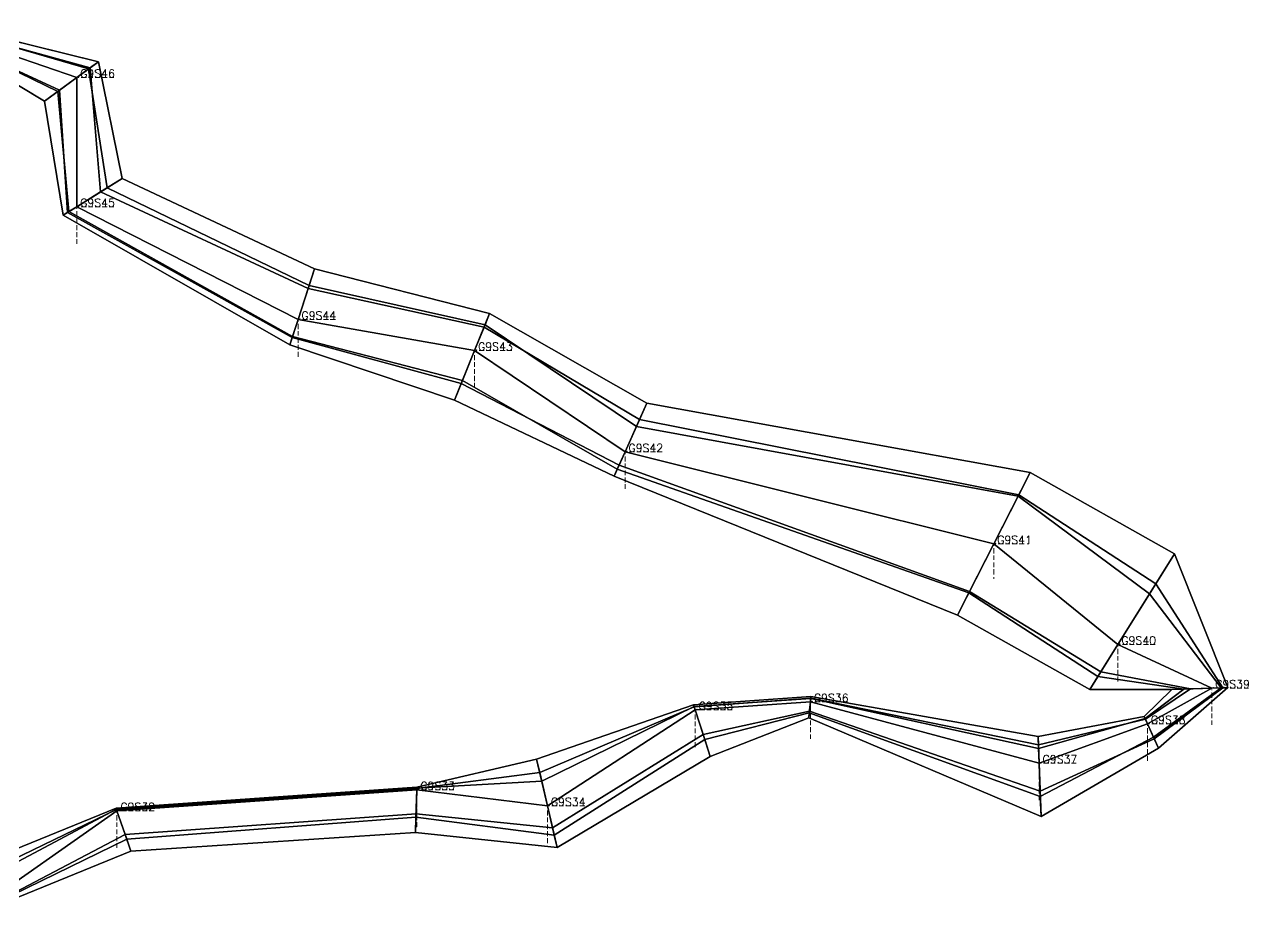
# Model space of a CAD drawing. Extents: x 34233638 to 35010029, y 7400000 to 8016345.
# Drawn here: x 34926650 to 34931236, y 7487154 to 7490497 of the extents above; entities that cross this region are included whole.
import ezdxf

# ---------------------------------------------------------------- set-up
doc = ezdxf.new("R2010")
doc.units = 0
doc.header["$LTSCALE"] = 6
doc.header["$MEASUREMENT"] = 0
doc.header["$PDMODE"] = 1
for name, color, linetype in [('T-3DF1', 245, 'CONTINUOUS'), ('T-3DF2', 243, 'CONTINUOUS'), ('T-3DF3', 241, 'CONTINUOUS'), ('T-3DF4', 243, 'CONTINUOUS'), ('T-3DF5', 245, 'CONTINUOUS'), ('T-3DF6', 247, 'CONTINUOUS'), ('T-3DF7', 249, 'CONTINUOUS'), ('T-3DF8', 247, 'CONTINUOUS'), ('V-FIL', 41, 'CONTINUOUS'), ('V-PROFIL', 65, 'CONTINUOUS'), ('V-PROFIL-C', 65, 'CONTINUOUS'), ('V-PROFIL-P', 65, 'CONTINUOUS'), ('V-STATION', 7, 'CONTINUOUS'), ('V-STATION-C1', 7, 'CONTINUOUS'), ('V-STATION-C2', 7, 'CONTINUOUS'), ('X-CONTOUR', 7, 'CONTINUOUS')]:
    doc.layers.add(name, color=color, linetype=linetype)
doc.styles.add('SIMPLEX', font='simplex')

msp = doc.modelspace()

# ---------------------------------------------------------------- linework, layer by layer
at = {"layer": 'T-3DF1'}
for points in [[(34926724.6, 7490210.3, -6905.1), (34926774.5, 7490246.6, -6887.9), (34926345.7, 7490454.9, -6066.3), (34926340.8, 7490440.7, -6280.7)], [(34926795.1, 7489782.3, -6964.5), (34926816.6, 7489795.8, -6959.1), (34926774.5, 7490246.6, -6887.9), (34926724.6, 7490210.3, -6905.1)], [(34927644.1, 7489296.6, -6932.1), (34927654.3, 7489328.2, -6898), (34926816.6, 7489795.8, -6959.1), (34926795.1, 7489782.3, -6964.5)], [(34928261.7, 7489089.6, -6943.8), (34928291.2, 7489162.6, -6913.5), (34927654.3, 7489328.2, -6898), (34927644.1, 7489296.6, -6932.1)], [(34928859.4, 7488803.7, -7138.7), (34928871.3, 7488830.4, -7067.9), (34928291.2, 7489162.6, -6913.5), (34928261.7, 7489089.6, -6943.8)], [(34930145.7, 7488283.2, -6989), (34930188.4, 7488366.9, -6646.1), (34928871.3, 7488830.4, -7067.9), (34928859.4, 7488803.7, -7138.7)], [(34930641.3, 7488004, -7105.4), (34930672.3, 7488053.7, -6963.9), (34930188.4, 7488366.9, -6646.1), (34930145.7, 7488283.2, -6989)], [(34930949, 7488004.4, -7367.1), (34930994.1, 7488006, -7282.1), (34930672.3, 7488053.7, -6963.9), (34930641.3, 7488004, -7105.4)], [(34929156.9, 7487946.8, -7621), (34929158.9, 7487940.5, -7614.1), (34929596.4, 7487971.3, -7583.9), (34929597, 7487977.9, -7590.7)], [(34929597, 7487977.9, -7590.7), (34929596.4, 7487971.3, -7583.9), (34930450.1, 7487783, -7460.2), (34930448.5, 7487828.3, -7466)], [(34930845.7, 7487903.5, -7435.8), (34930849.3, 7487895.5, -7414.6), (34930994.1, 7488006, -7282.1), (34930949, 7488004.4, -7367.1)], [(34928569, 7487743.7, -7655.5), (34928588.1, 7487660.7, -7650.6), (34929158.9, 7487940.5, -7614.1), (34929156.9, 7487946.8, -7621)], [(34930448.5, 7487828.3, -7466), (34930450.1, 7487783, -7460.2), (34930849.3, 7487895.5, -7414.6), (34930845.7, 7487903.5, -7435.8)], [(34928120.6, 7487638.3, -7778.4), (34928120.5, 7487635.2, -7765.1), (34928588.1, 7487660.7, -7650.6), (34928569, 7487743.7, -7655.5)], [(34926993.2, 7487559.2, -7916.8), (34926994.4, 7487555.6, -7897.7), (34928120.5, 7487635.2, -7765.1), (34928120.6, 7487638.3, -7778.4)], [(34926389.3, 7487313.3, -8011.5), (34926413.5, 7487246.9, -8000.6), (34926994.4, 7487555.6, -7897.7), (34926993.2, 7487559.2, -7916.8)]]:
    msp.add_3dface(points, dxfattribs=at)
at = {"layer": 'T-3DF2'}
for points in [[(34926774.5, 7490246.6, -6887.9), (34926845.9, 7490298.5, -6875.1), (34926350.6, 7490469, -5880.7), (34926345.7, 7490454.9, -6066.3)], [(34926816.6, 7489795.8, -6959.1), (34926845.9, 7489814.1, -6954.5), (34926845.9, 7490298.5, -6875.1), (34926774.5, 7490246.6, -6887.9)], [(34927654.3, 7489328.2, -6898), (34927675, 7489391.7, -6882.1), (34926845.9, 7489814.1, -6954.5), (34926816.6, 7489795.8, -6959.1)], [(34928291.2, 7489162.6, -6913.5), (34928336.6, 7489275, -6893.8), (34927675, 7489391.7, -6882.1), (34927654.3, 7489328.2, -6898)], [(34928871.3, 7488830.4, -7067.9), (34928900.1, 7488895, -7038.7), (34928336.6, 7489275, -6893.8), (34928291.2, 7489162.6, -6913.5)], [(34930188.4, 7488366.9, -6646.1), (34930281.9, 7488550.5, -6489), (34928900.1, 7488895, -7038.7), (34928871.3, 7488830.4, -7067.9)], [(34930672.3, 7488053.7, -6963.9), (34930747.3, 7488173.6, -6905.4), (34930281.9, 7488550.5, -6489), (34930188.4, 7488366.9, -6646.1)], [(34930994.1, 7488006, -7282.1), (34931098.9, 7488009.7, -7247.1), (34930747.3, 7488173.6, -6905.4), (34930672.3, 7488053.7, -6963.9)], [(34930849.3, 7487895.5, -7414.6), (34930857.9, 7487876.1, -7405.8), (34931098.9, 7488009.7, -7247.1), (34930994.1, 7488006, -7282.1)], [(34929158.9, 7487940.5, -7614.1), (34929163.1, 7487927.8, -7611), (34929595, 7487958, -7580.7), (34929596.4, 7487971.3, -7583.9)], [(34929596.4, 7487971.3, -7583.9), (34929595, 7487958, -7580.7), (34930452, 7487728.3, -7456), (34930450.1, 7487783, -7460.2)], [(34928588.1, 7487660.7, -7650.6), (34928609.5, 7487568.3, -7645.5), (34929163.1, 7487927.8, -7611), (34929158.9, 7487940.5, -7614.1)], [(34930450.1, 7487783, -7460.2), (34930452, 7487728.3, -7456), (34930857.9, 7487876.1, -7405.8), (34930849.3, 7487895.5, -7414.6)], [(34928120.5, 7487635.2, -7765.1), (34928120.2, 7487628.3, -7758.4), (34928609.5, 7487568.3, -7645.5), (34928588.1, 7487660.7, -7650.6)], [(34926994.4, 7487555.6, -7897.7), (34926996.4, 7487549.8, -7886.8), (34928120.2, 7487628.3, -7758.4), (34928120.5, 7487635.2, -7765.1)], [(34926413.5, 7487246.9, -8000.6), (34926444, 7487163, -7991.5), (34926996.4, 7487549.8, -7886.8), (34926994.4, 7487555.6, -7897.7)]]:
    msp.add_3dface(points, dxfattribs=at)
at = {"layer": 'T-3DF3'}
for points in [[(34926845.9, 7490298.5, -6875.1), (34926896.2, 7490335, -6886.1), (34926355.5, 7490483.2, -6066.3), (34926350.6, 7490469, -5880.7)], [(34926845.9, 7489814.1, -6954.5), (34926934.9, 7489869.7, -6959.1), (34926896.2, 7490335, -6886.1), (34926845.9, 7490298.5, -6875.1)], [(34927675, 7489391.7, -6882.1), (34927712.4, 7489507.1, -6901.8), (34926934.9, 7489869.7, -6959.1), (34926845.9, 7489814.1, -6954.5)], [(34928336.6, 7489275, -6893.8), (34928372.3, 7489363.2, -6912.9), (34927712.4, 7489507.1, -6901.8), (34927675, 7489391.7, -6882.1)], [(34928900.1, 7488895, -7038.7), (34928954.4, 7489017.1, -7070.6), (34928372.3, 7489363.2, -6912.9), (34928336.6, 7489275, -6893.8)], [(34930281.9, 7488550.5, -6489), (34930375.5, 7488734, -6646.1), (34928954.4, 7489017.1, -7070.6), (34928900.1, 7488895, -7038.7)], [(34930747.3, 7488173.6, -6905.4), (34930888.9, 7488400.3, -6969.2), (34930375.5, 7488734, -6646.1), (34930281.9, 7488550.5, -6489)], [(34931098.9, 7488009.7, -7247.1), (34931139.7, 7488011.1, -7286.9), (34930888.9, 7488400.3, -6969.2), (34930747.3, 7488173.6, -6905.4)], [(34930857.9, 7487876.1, -7405.8), (34930883.2, 7487819.3, -7416.8), (34931139.7, 7488011.1, -7286.9), (34931098.9, 7488009.7, -7247.1)], [(34928609.5, 7487568.3, -7645.5), (34928628.5, 7487485.7, -7649.6), (34929193, 7487835.7, -7615.9), (34929163.1, 7487927.8, -7611)], [(34929163.1, 7487927.8, -7611), (34929193, 7487835.7, -7615.9), (34929591.3, 7487923.6, -7585.2), (34929595, 7487958, -7580.7)], [(34929595, 7487958, -7580.7), (34929591.3, 7487923.6, -7585.2), (34930455.7, 7487623.6, -7460.5), (34930452, 7487728.3, -7456)], [(34930452, 7487728.3, -7456), (34930455.7, 7487623.6, -7460.5), (34930883.2, 7487819.3, -7416.8), (34930857.9, 7487876.1, -7405.8)], [(34926996.4, 7487549.8, -7886.8), (34927026.8, 7487461.6, -7898.6), (34928117.1, 7487539.1, -7767.5), (34928120.2, 7487628.3, -7758.4)], [(34928120.2, 7487628.3, -7758.4), (34928117.1, 7487539.1, -7767.5), (34928628.5, 7487485.7, -7649.6), (34928609.5, 7487568.3, -7645.5)], [(34926444, 7487163, -7991.5), (34926446.3, 7487156.6, -7998.2), (34927026.8, 7487461.6, -7898.6), (34926996.4, 7487549.8, -7886.8)]]:
    msp.add_3dface(points, dxfattribs=at)
at = {"layer": 'T-3DF4'}
for points in [[(34926896.2, 7490335, -6886.1), (34926926.8, 7490357.3, -6905.1), (34926360.4, 7490497.4, -6280.7), (34926355.5, 7490483.2, -6066.3)], [(34926934.9, 7489869.7, -6959.1), (34927015.5, 7489920.1, -6964.5), (34926926.8, 7490357.3, -6905.1), (34926896.2, 7490335, -6886.1)], [(34927712.4, 7489507.1, -6901.8), (34927736.8, 7489581.9, -6932.1), (34927015.5, 7489920.1, -6964.5), (34926934.9, 7489869.7, -6959.1)], [(34928372.3, 7489363.2, -6912.9), (34928392.8, 7489414.1, -6943.8), (34927736.8, 7489581.9, -6932.1), (34927712.4, 7489507.1, -6901.8)], [(34928954.4, 7489017.1, -7070.6), (34928981.4, 7489077.7, -7138.7), (34928392.8, 7489414.1, -6943.8), (34928372.3, 7489363.2, -6912.9)], [(34930375.5, 7488734, -6646.1), (34930418.1, 7488817.8, -6989), (34928981.4, 7489077.7, -7138.7), (34928954.4, 7489017.1, -7070.6)], [(34930888.9, 7488400.3, -6969.2), (34930959.2, 7488512.9, -7105.4), (34930418.1, 7488817.8, -6989), (34930375.5, 7488734, -6646.1)], [(34931139.7, 7488011.1, -7286.9), (34931158.9, 7488011.8, -7367.1), (34930959.2, 7488512.9, -7105.4), (34930888.9, 7488400.3, -6969.2)], [(34930883.2, 7487819.3, -7416.8), (34930898.6, 7487784.7, -7435.8), (34931158.9, 7488011.8, -7367.1), (34931139.7, 7488011.1, -7286.9)], [(34929193, 7487835.7, -7615.9), (34929219.6, 7487753.7, -7621), (34929588.7, 7487898.3, -7590.7), (34929591.3, 7487923.6, -7585.2)], [(34929591.3, 7487923.6, -7585.2), (34929588.7, 7487898.3, -7590.7), (34930459, 7487528.5, -7466), (34930455.7, 7487623.6, -7460.5)], [(34928628.5, 7487485.7, -7649.6), (34928645.5, 7487412.4, -7655.5), (34929219.6, 7487753.7, -7621), (34929193, 7487835.7, -7615.9)], [(34930455.7, 7487623.6, -7460.5), (34930459, 7487528.5, -7466), (34930898.6, 7487784.7, -7435.8), (34930883.2, 7487819.3, -7416.8)], [(34927026.8, 7487461.6, -7898.6), (34927048.5, 7487398.5, -7916.8), (34928114.6, 7487468.4, -7778.4), (34928117.1, 7487539.1, -7767.5)], [(34928117.1, 7487539.1, -7767.5), (34928114.6, 7487468.4, -7778.4), (34928645.5, 7487412.4, -7655.5), (34928628.5, 7487485.7, -7649.6)], [(34926446.3, 7487156.6, -7998.2), (34926447.4, 7487153.6, -8011.5), (34927048.5, 7487398.5, -7916.8), (34927026.8, 7487461.6, -7898.6)]]:
    msp.add_3dface(points, dxfattribs=at)
at = {"layer": 'T-3DF5'}
for points in [[(34926926.8, 7490357.3, -6905.1), (34926890.2, 7490330.6, -6910.8), (34926356.5, 7490486.1, -6394.3), (34926360.4, 7490497.4, -6280.7)], [(34927015.5, 7489920.1, -6964.5), (34926959.3, 7489885, -7032.6), (34926890.2, 7490330.6, -6910.8), (34926926.8, 7490357.3, -6905.1)], [(34927736.8, 7489581.9, -6932.1), (34927716.3, 7489518.8, -7000.2), (34926959.3, 7489885, -7032.6), (34927015.5, 7489920.1, -6964.5)], [(34928392.8, 7489414.1, -6943.8), (34928375.5, 7489371.1, -7013.7), (34927716.3, 7489518.8, -7000.2), (34927736.8, 7489581.9, -6932.1)], [(34928981.4, 7489077.7, -7138.7), (34928942.7, 7488990.8, -7144.2), (34928375.5, 7489371.1, -7013.7), (34928392.8, 7489414.1, -6943.8)], [(34930418.1, 7488817.8, -6989), (34930372.9, 7488729.1, -7091.1), (34928942.7, 7488990.8, -7144.2), (34928981.4, 7489077.7, -7138.7)], [(34930959.2, 7488512.9, -7105.4), (34930865.6, 7488363, -7132.8), (34930372.9, 7488729.1, -7091.1), (34930418.1, 7488817.8, -6989)], [(34931158.9, 7488011.8, -7367.1), (34931133.5, 7488010.9, -7372.5), (34930865.6, 7488363, -7132.8), (34930959.2, 7488512.9, -7105.4)], [(34930898.6, 7487784.7, -7435.8), (34930880.1, 7487826.1, -7441.5), (34931133.5, 7488010.9, -7372.5), (34931158.9, 7488011.8, -7367.1)], [(34929219.6, 7487753.7, -7621), (34929198.9, 7487817.4, -7658.7), (34929590.6, 7487916.8, -7618.6), (34929588.7, 7487898.3, -7590.7)], [(34929588.7, 7487898.3, -7590.7), (34929590.6, 7487916.8, -7618.6), (34930456.3, 7487604.1, -7504), (34930459, 7487528.5, -7466)], [(34930459, 7487528.5, -7466), (34930456.3, 7487604.1, -7504), (34930880.1, 7487826.1, -7441.5), (34930898.6, 7487784.7, -7435.8)], [(34928645.5, 7487412.4, -7655.5), (34928634.8, 7487458.6, -7776.2), (34929198.9, 7487817.4, -7658.7), (34929219.6, 7487753.7, -7621)], [(34927048.5, 7487398.5, -7916.8), (34927033.1, 7487443.2, -8008), (34928116.6, 7487525.7, -7817.9), (34928114.6, 7487468.4, -7778.4)], [(34928114.6, 7487468.4, -7778.4), (34928116.6, 7487525.7, -7817.9), (34928634.8, 7487458.6, -7776.2), (34928645.5, 7487412.4, -7655.5)], [(34926447.4, 7487153.6, -8011.5), (34926445.9, 7487157.7, -8091.3), (34927033.1, 7487443.2, -8008), (34927048.5, 7487398.5, -7916.8)]]:
    msp.add_3dface(points, dxfattribs=at)
at = {"layer": 'T-3DF6'}
for points in [[(34926890.2, 7490330.6, -6910.8), (34926845.9, 7490298.5, -6915.1), (34926350.6, 7490469, -6480.7), (34926356.5, 7490486.1, -6394.3)], [(34926959.3, 7489885, -7032.6), (34926845.9, 7489814.1, -7064.5), (34926845.9, 7490298.5, -6915.1), (34926890.2, 7490330.6, -6910.8)], [(34927716.3, 7489518.8, -7000.2), (34927675, 7489391.7, -7032.1), (34926845.9, 7489814.1, -7064.5), (34926959.3, 7489885, -7032.6)], [(34928375.5, 7489371.1, -7013.7), (34928336.6, 7489275, -7043.8), (34927675, 7489391.7, -7032.1), (34927716.3, 7489518.8, -7000.2)], [(34928942.7, 7488990.8, -7144.2), (34928900.1, 7488895, -7148.7), (34928336.6, 7489275, -7043.8), (34928375.5, 7489371.1, -7013.7)], [(34930372.9, 7488729.1, -7091.1), (34930281.9, 7488550.5, -7139), (34928900.1, 7488895, -7148.7), (34928942.7, 7488990.8, -7144.2)], [(34930865.6, 7488363, -7132.8), (34930747.3, 7488173.6, -7155.4), (34930281.9, 7488550.5, -7139), (34930372.9, 7488729.1, -7091.1)], [(34931133.5, 7488010.9, -7372.5), (34931098.9, 7488009.7, -7377.1), (34930747.3, 7488173.6, -7155.4), (34930865.6, 7488363, -7132.8)], [(34930880.1, 7487826.1, -7441.5), (34930857.9, 7487876.1, -7445.8), (34931098.9, 7488009.7, -7377.1), (34931133.5, 7488010.9, -7372.5)], [(34928634.8, 7487458.6, -7776.2), (34928609.5, 7487568.3, -7825.5), (34929163.1, 7487927.8, -7681), (34929198.9, 7487817.4, -7658.7)], [(34929198.9, 7487817.4, -7658.7), (34929163.1, 7487927.8, -7681), (34929595, 7487958, -7630.7), (34929590.6, 7487916.8, -7618.6)], [(34929590.6, 7487916.8, -7618.6), (34929595, 7487958, -7630.7), (34930452, 7487728.3, -7526), (34930456.3, 7487604.1, -7504)], [(34930456.3, 7487604.1, -7504), (34930452, 7487728.3, -7526), (34930857.9, 7487876.1, -7445.8), (34930880.1, 7487826.1, -7441.5)], [(34927033.1, 7487443.2, -8008), (34926996.4, 7487549.8, -8046.8), (34928120.2, 7487628.3, -7838.4), (34928116.6, 7487525.7, -7817.9)], [(34928116.6, 7487525.7, -7817.9), (34928120.2, 7487628.3, -7838.4), (34928609.5, 7487568.3, -7825.5), (34928634.8, 7487458.6, -7776.2)], [(34926445.9, 7487157.7, -8091.3), (34926444, 7487163, -8161.5), (34926996.4, 7487549.8, -8046.8), (34927033.1, 7487443.2, -8008)]]:
    msp.add_3dface(points, dxfattribs=at)
at = {"layer": 'T-3DF7'}
for points in [[(34926845.9, 7490298.5, -6915.1), (34926781.4, 7490251.6, -6910.7), (34926344.7, 7490452, -6394.3), (34926350.6, 7490469, -6480.7)], [(34926845.9, 7489814.1, -7064.5), (34926811, 7489792.3, -7033.1), (34926781.4, 7490251.6, -6910.7), (34926845.9, 7490298.5, -6915.1)], [(34927675, 7489391.7, -7032.1), (34927653.1, 7489324.5, -7002.8), (34926811, 7489792.3, -7033.1), (34926845.9, 7489814.1, -7064.5)], [(34928336.6, 7489275, -7043.8), (34928286.6, 7489151.1, -7011.9), (34927653.1, 7489324.5, -7002.8), (34927675, 7489391.7, -7032.1)], [(34928900.1, 7488895, -7148.7), (34928877.8, 7488845, -7144.4), (34928286.6, 7489151.1, -7011.9), (34928336.6, 7489275, -7043.8)], [(34930281.9, 7488550.5, -7139), (34930190.9, 7488371.9, -7091.1), (34928877.8, 7488845, -7144.4), (34928900.1, 7488895, -7148.7)], [(34930747.3, 7488173.6, -7155.4), (34930683, 7488070.8, -7135.6), (34930190.9, 7488371.9, -7091.1), (34930281.9, 7488550.5, -7139)], [(34931098.9, 7488009.7, -7377.1), (34931019.2, 7488006.9, -7372.7), (34930683, 7488070.8, -7135.6), (34930747.3, 7488173.6, -7155.4)], [(34930857.9, 7487876.1, -7445.8), (34930850.2, 7487893.5, -7442), (34931019.2, 7488006.9, -7372.7), (34931098.9, 7488009.7, -7377.1)], [(34929163.1, 7487927.8, -7681), (34929159.2, 7487939.5, -7659), (34929596.4, 7487971.5, -7617.4), (34929595, 7487958, -7630.7)], [(34929595, 7487958, -7630.7), (34929596.4, 7487971.5, -7617.4), (34930449.6, 7487796.9, -7507.2), (34930452, 7487728.3, -7526)], [(34928609.5, 7487568.3, -7825.5), (34928580.7, 7487693, -7774.9), (34929159.2, 7487939.5, -7659), (34929163.1, 7487927.8, -7681)], [(34930452, 7487728.3, -7526), (34930449.6, 7487796.9, -7507.2), (34930850.2, 7487893.5, -7442), (34930857.9, 7487876.1, -7445.8)], [(34928120.2, 7487628.3, -7838.4), (34928120.4, 7487633.8, -7813), (34928580.7, 7487693, -7774.9), (34928609.5, 7487568.3, -7825.5)], [(34926996.4, 7487549.8, -8046.8), (34926994.8, 7487554.4, -7986.6), (34928120.4, 7487633.8, -7813), (34928120.2, 7487628.3, -7838.4)], [(34926444, 7487163, -8161.5), (34926405.2, 7487269.5, -8117.3), (34926994.8, 7487554.4, -7986.6), (34926996.4, 7487549.8, -8046.8)]]:
    msp.add_3dface(points, dxfattribs=at)
at = {"layer": 'T-3DF8'}
for points in [[(34926781.4, 7490251.6, -6910.7), (34926724.6, 7490210.3, -6905.1), (34926340.8, 7490440.7, -6280.7), (34926344.7, 7490452, -6394.3)], [(34926811, 7489792.3, -7033.1), (34926795.1, 7489782.3, -6964.5), (34926724.6, 7490210.3, -6905.1), (34926781.4, 7490251.6, -6910.7)], [(34927653.1, 7489324.5, -7002.8), (34927644.1, 7489296.6, -6932.1), (34926795.1, 7489782.3, -6964.5), (34926811, 7489792.3, -7033.1)], [(34928286.6, 7489151.1, -7011.9), (34928261.7, 7489089.6, -6943.8), (34927644.1, 7489296.6, -6932.1), (34927653.1, 7489324.5, -7002.8)], [(34928877.8, 7488845, -7144.4), (34928859.4, 7488803.7, -7138.7), (34928261.7, 7489089.6, -6943.8), (34928286.6, 7489151.1, -7011.9)], [(34930190.9, 7488371.9, -7091.1), (34930145.7, 7488283.2, -6989), (34928859.4, 7488803.7, -7138.7), (34928877.8, 7488845, -7144.4)], [(34930683, 7488070.8, -7135.6), (34930641.3, 7488004, -7105.4), (34930145.7, 7488283.2, -6989), (34930190.9, 7488371.9, -7091.1)], [(34931019.2, 7488006.9, -7372.7), (34930949, 7488004.4, -7367.1), (34930641.3, 7488004, -7105.4), (34930683, 7488070.8, -7135.6)], [(34930850.2, 7487893.5, -7442), (34930845.7, 7487903.5, -7435.8), (34930949, 7488004.4, -7367.1), (34931019.2, 7488006.9, -7372.7)], [(34929159.2, 7487939.5, -7659), (34929156.9, 7487946.8, -7621), (34929597, 7487977.9, -7590.7), (34929596.4, 7487971.5, -7617.4)], [(34929596.4, 7487971.5, -7617.4), (34929597, 7487977.9, -7590.7), (34930448.5, 7487828.3, -7466), (34930449.6, 7487796.9, -7507.2)], [(34928580.7, 7487693, -7774.9), (34928569, 7487743.7, -7655.5), (34929156.9, 7487946.8, -7621), (34929159.2, 7487939.5, -7659)], [(34930449.6, 7487796.9, -7507.2), (34930448.5, 7487828.3, -7466), (34930845.7, 7487903.5, -7435.8), (34930850.2, 7487893.5, -7442)], [(34928120.4, 7487633.8, -7813), (34928120.6, 7487638.3, -7778.4), (34928569, 7487743.7, -7655.5), (34928580.7, 7487693, -7774.9)], [(34926994.8, 7487554.4, -7986.6), (34926993.2, 7487559.2, -7916.8), (34928120.6, 7487638.3, -7778.4), (34928120.4, 7487633.8, -7813)], [(34926405.2, 7487269.5, -8117.3), (34926389.3, 7487313.3, -8011.5), (34926993.2, 7487559.2, -7916.8), (34926994.8, 7487554.4, -7986.6)]]:
    msp.add_3dface(points, dxfattribs=at)
at = {"layer": 'V-FIL'}
for points in [[(34926845.9, 7490298.5, -6905.1), (34926350.6, 7490469, -6280.7)], [(34926845.9, 7489814.1, -6964.5), (34926845.9, 7490298.5, -6905.1)], [(34927675, 7489391.7, -6932.1), (34926845.9, 7489814.1, -6964.5)], [(34928336.6, 7489275, -6943.8), (34927675, 7489391.7, -6932.1)], [(34928900.1, 7488895, -7138.7), (34928336.6, 7489275, -6943.8)], [(34930281.9, 7488550.5, -6989), (34928900.1, 7488895, -7138.7)], [(34930747.3, 7488173.6, -7105.4), (34930281.9, 7488550.5, -6989)], [(34931098.9, 7488009.7, -7367.1), (34930747.3, 7488173.6, -7105.4)], [(34930857.9, 7487876.1, -7435.8), (34931098.9, 7488009.7, -7367.1)], [(34928609.5, 7487568.3, -7655.5), (34929163.1, 7487927.8, -7621)], [(34929163.1, 7487927.8, -7621), (34929595, 7487958, -7590.7)], [(34929595, 7487958, -7590.7), (34930452, 7487728.3, -7466)], [(34930452, 7487728.3, -7466), (34930857.9, 7487876.1, -7435.8)], [(34926996.4, 7487549.8, -7916.8), (34928120.2, 7487628.3, -7778.4)], [(34928120.2, 7487628.3, -7778.4), (34928609.5, 7487568.3, -7655.5)], [(34926444, 7487163, -8011.5), (34926996.4, 7487549.8, -7916.8)]]:
    msp.add_polyline3d(points, dxfattribs=at)
at = {"layer": 'V-PROFIL', "extrusion": (-0.587785, 0.809017, 0)}
for p in [(34926890.2, 7490330.6, -6910.8), (34926896.2, 7490335, -6886.1), (34926774.5, 7490246.6, -6887.9), (34926781.4, 7490251.6, -6910.7)]:
    msp.add_point(p, dxfattribs=at)
at = {"layer": 'V-PROFIL', "extrusion": (-0.529919, 0.848048, 0)}
for p in [(34926934.9, 7489869.7, -6959.1), (34926959.3, 7489885, -7032.6), (34926816.6, 7489795.8, -6959.1), (34926811, 7489792.3, -7033.1)]:
    msp.add_point(p, dxfattribs=at)
at = {"layer": 'V-PROFIL', "extrusion": (-0.951057, 0.309017, 0)}
for p in [(34927712.4, 7489507.1, -6901.8), (34927716.3, 7489518.8, -7000.2), (34927653.1, 7489324.5, -7002.8), (34927654.3, 7489328.2, -6898)]:
    msp.add_point(p, dxfattribs=at)
at = {"layer": 'V-PROFIL', "extrusion": (-0.927184, 0.374607, 0)}
for p in [(34928372.3, 7489363.2, -6912.9), (34928375.5, 7489371.1, -7013.7), (34928291.2, 7489162.6, -6913.5), (34928286.6, 7489151.1, -7011.9)]:
    msp.add_point(p, dxfattribs=at)
at = {"layer": 'V-PROFIL', "extrusion": (-0.913545, 0.406737, 0)}
for p in [(34928954.4, 7489017.1, -7070.6), (34928942.7, 7488990.8, -7144.2), (34928877.8, 7488845, -7144.4), (34928871.3, 7488830.4, -7067.9)]:
    msp.add_point(p, dxfattribs=at)
at = {"layer": 'V-PROFIL', "extrusion": (-0.891007, 0.45399, 0)}
for p in [(34930372.9, 7488729.1, -7091.1), (34930375.5, 7488734, -6646.1), (34930188.4, 7488366.9, -6646.1), (34930190.9, 7488371.9, -7091.1)]:
    msp.add_point(p, dxfattribs=at)
at = {"layer": 'V-PROFIL', "extrusion": (-0.848048, 0.529919, 0)}
for p in [(34930888.9, 7488400.3, -6969.2), (34930865.6, 7488363, -7132.8), (34930672.3, 7488053.7, -6963.9), (34930683, 7488070.8, -7135.6)]:
    msp.add_point(p, dxfattribs=at)
at = {"layer": 'V-PROFIL', "extrusion": (-0.034899, 0.999391, 0)}
for p in [(34931019.2, 7488006.9, -7372.7), (34931133.5, 7488010.9, -7372.5), (34931139.7, 7488011.1, -7286.9), (34930994.1, 7488006, -7282.1)]:
    msp.add_point(p, dxfattribs=at)
at = {"layer": 'V-PROFIL', "extrusion": (0.994522, -0.104528, 0)}
for p in [(34929596.4, 7487971.5, -7617.4), (34929596.4, 7487971.3, -7583.9), (34929590.6, 7487916.8, -7618.6), (34929591.3, 7487923.6, -7585.2)]:
    msp.add_point(p, dxfattribs=at)
at = {"layer": 'V-PROFIL', "extrusion": (0.951057, 0.309017, 0)}
for p in [(34929158.9, 7487940.5, -7614.1), (34929159.2, 7487939.5, -7659), (34929193, 7487835.7, -7615.9), (34929198.9, 7487817.4, -7658.7)]:
    msp.add_point(p, dxfattribs=at)
at = {"layer": 'V-PROFIL', "extrusion": (0.913545, 0.406737, 0)}
for p in [(34930849.3, 7487895.5, -7414.6), (34930850.2, 7487893.5, -7442), (34930880.1, 7487826.1, -7441.5), (34930883.2, 7487819.3, -7416.8)]:
    msp.add_point(p, dxfattribs=at)
at = {"layer": 'V-PROFIL', "extrusion": (0.999391, 0.034899, 0)}
for p in [(34930449.6, 7487796.9, -7507.2), (34930450.1, 7487783, -7460.2), (34930455.7, 7487623.6, -7460.5), (34930456.3, 7487604.1, -7504)]:
    msp.add_point(p, dxfattribs=at)
at = {"layer": 'V-PROFIL', "extrusion": (0.97437, 0.224951, 0)}
for p in [(34928580.7, 7487693, -7774.9), (34928588.1, 7487660.7, -7650.6), (34928628.5, 7487485.7, -7649.6), (34928634.8, 7487458.6, -7776.2)]:
    msp.add_point(p, dxfattribs=at)
at = {"layer": 'V-PROFIL', "extrusion": (0.999391, -0.034899, 0)}
for p in [(34928120.4, 7487633.8, -7813), (34928120.5, 7487635.2, -7765.1), (34928116.6, 7487525.7, -7817.9), (34928117.1, 7487539.1, -7767.5)]:
    msp.add_point(p, dxfattribs=at)
at = {"layer": 'V-PROFIL', "extrusion": (0.945519, 0.325568, 0)}
for p in [(34926994.4, 7487555.6, -7897.7), (34926994.8, 7487554.4, -7986.6), (34927026.8, 7487461.6, -7898.6), (34927033.1, 7487443.2, -8008)]:
    msp.add_point(p, dxfattribs=at)
at = {"layer": 'V-PROFIL-C'}
for points in [[(34926845.9, 7490298.5, -6905.1), (34926845.9, 7490298.5, -6875.1)], [(34926845.9, 7490298.5, -6905.1), (34926845.9, 7490298.5, -6915.1)], [(34926845.9, 7489814.1, -6964.5), (34926845.9, 7489814.1, -6954.5)], [(34926845.9, 7489814.1, -6964.5), (34926845.9, 7489814.1, -7064.5)], [(34927675, 7489391.7, -6932.1), (34927675, 7489391.7, -6882.1)], [(34927675, 7489391.7, -6932.1), (34927675, 7489391.7, -7032.1)], [(34928336.6, 7489275, -6943.8), (34928336.6, 7489275, -6893.8)], [(34928336.6, 7489275, -6943.8), (34928336.6, 7489275, -7043.8)], [(34928900.1, 7488895, -7138.7), (34928900.1, 7488895, -7038.7)], [(34928900.1, 7488895, -7138.7), (34928900.1, 7488895, -7148.7)], [(34930281.9, 7488550.5, -6989), (34930281.9, 7488550.5, -6489)], [(34930281.9, 7488550.5, -6989), (34930281.9, 7488550.5, -7139)], [(34930747.3, 7488173.6, -7105.4), (34930747.3, 7488173.6, -6905.4)], [(34930747.3, 7488173.6, -7105.4), (34930747.3, 7488173.6, -7155.4)], [(34931098.9, 7488009.7, -7367.1), (34931098.9, 7488009.7, -7247.1)], [(34931098.9, 7488009.7, -7367.1), (34931098.9, 7488009.7, -7377.1)], [(34929163.1, 7487927.8, -7621), (34929163.1, 7487927.8, -7611)], [(34929163.1, 7487927.8, -7621), (34929163.1, 7487927.8, -7681)], [(34929595, 7487958, -7590.7), (34929595, 7487958, -7580.7)], [(34929595, 7487958, -7590.7), (34929595, 7487958, -7630.7)], [(34930857.9, 7487876.1, -7435.8), (34930857.9, 7487876.1, -7405.8)], [(34930857.9, 7487876.1, -7435.8), (34930857.9, 7487876.1, -7445.8)], [(34930452, 7487728.3, -7466), (34930452, 7487728.3, -7456)], [(34930452, 7487728.3, -7466), (34930452, 7487728.3, -7526)], [(34928120.2, 7487628.3, -7778.4), (34928120.2, 7487628.3, -7758.4)], [(34928120.2, 7487628.3, -7778.4), (34928120.2, 7487628.3, -7838.4)], [(34926996.4, 7487549.8, -7916.8), (34926996.4, 7487549.8, -7886.8)], [(34926996.4, 7487549.8, -7916.8), (34926996.4, 7487549.8, -8046.8)], [(34928609.5, 7487568.3, -7655.5), (34928609.5, 7487568.3, -7645.5)], [(34928609.5, 7487568.3, -7655.5), (34928609.5, 7487568.3, -7825.5)]]:
    msp.add_polyline3d(points, dxfattribs=at)
at = {"layer": 'V-PROFIL-P'}
for points in [[(34926845.9, 7490298.5, -6905.1), (34926926.8, 7490357.3, -6905.1)], [(34926845.9, 7490298.5, -6905.1), (34926724.6, 7490210.3, -6905.1)], [(34926845.9, 7489814.1, -6964.5), (34927015.5, 7489920.1, -6964.5)], [(34926845.9, 7489814.1, -6964.5), (34926795.1, 7489782.3, -6964.5)], [(34927675, 7489391.7, -6932.1), (34927736.8, 7489581.9, -6932.1)], [(34927675, 7489391.7, -6932.1), (34927644.1, 7489296.6, -6932.1)], [(34928336.6, 7489275, -6943.8), (34928392.8, 7489414.1, -6943.8)], [(34928336.6, 7489275, -6943.8), (34928261.7, 7489089.6, -6943.8)], [(34928900.1, 7488895, -7138.7), (34928981.4, 7489077.7, -7138.7)], [(34928900.1, 7488895, -7138.7), (34928859.4, 7488803.7, -7138.7)], [(34930281.9, 7488550.5, -6989), (34930418.1, 7488817.8, -6989)], [(34930281.9, 7488550.5, -6989), (34930145.7, 7488283.2, -6989)], [(34930747.3, 7488173.6, -7105.4), (34930959.2, 7488512.9, -7105.4)], [(34930747.3, 7488173.6, -7105.4), (34930641.3, 7488004, -7105.4)], [(34931098.9, 7488009.7, -7367.1), (34930949, 7488004.4, -7367.1)], [(34931098.9, 7488009.7, -7367.1), (34931158.9, 7488011.8, -7367.1)], [(34929595, 7487958, -7590.7), (34929597, 7487977.9, -7590.7)], [(34929163.1, 7487927.8, -7621), (34929156.9, 7487946.8, -7621)], [(34929163.1, 7487927.8, -7621), (34929219.6, 7487753.7, -7621)], [(34929595, 7487958, -7590.7), (34929588.7, 7487898.3, -7590.7)], [(34930857.9, 7487876.1, -7435.8), (34930845.7, 7487903.5, -7435.8)], [(34930857.9, 7487876.1, -7435.8), (34930898.6, 7487784.7, -7435.8)], [(34930452, 7487728.3, -7466), (34930448.5, 7487828.3, -7466)], [(34928609.5, 7487568.3, -7655.5), (34928569, 7487743.7, -7655.5)], [(34930452, 7487728.3, -7466), (34930459, 7487528.5, -7466)], [(34928120.2, 7487628.3, -7778.4), (34928114.6, 7487468.4, -7778.4)], [(34928120.2, 7487628.3, -7778.4), (34928120.6, 7487638.3, -7778.4)], [(34926996.4, 7487549.8, -7916.8), (34926993.2, 7487559.2, -7916.8)], [(34926996.4, 7487549.8, -7916.8), (34927048.5, 7487398.5, -7916.8)], [(34928609.5, 7487568.3, -7655.5), (34928645.5, 7487412.4, -7655.5)]]:
    msp.add_polyline3d(points, dxfattribs=at)
at = {"layer": 'X-CONTOUR'}
for p, q in [((34926926.8, 7490357.3, -100000), (34926360.4, 7490497.4, -100000)), ((34926724.6, 7490210.3, -100000), (34926340.8, 7490440.7, -100000)), ((34927015.5, 7489920.1, -100000), (34926926.8, 7490357.3, -100000)), ((34926795.1, 7489782.3, -100000), (34926724.6, 7490210.3, -100000)), ((34927736.8, 7489581.9, -100000), (34927015.5, 7489920.1, -100000)), ((34927644.1, 7489296.6, -100000), (34926795.1, 7489782.3, -100000)), ((34928392.8, 7489414.1, -100000), (34927736.8, 7489581.9, -100000)), ((34928981.4, 7489077.7, -100000), (34928392.8, 7489414.1, -100000)), ((34928261.7, 7489089.6, -100000), (34927644.1, 7489296.6, -100000)), ((34928859.4, 7488803.7, -100000), (34928261.7, 7489089.6, -100000)), ((34930418.1, 7488817.8, -100000), (34928981.4, 7489077.7, -100000)), ((34930145.7, 7488283.2, -100000), (34928859.4, 7488803.7, -100000)), ((34930959.2, 7488512.9, -100000), (34930418.1, 7488817.8, -100000)), ((34931158.9, 7488011.8, -100000), (34930959.2, 7488512.9, -100000)), ((34930641.3, 7488004, -100000), (34930145.7, 7488283.2, -100000)), ((34930898.6, 7487784.7, -100000), (34931158.9, 7488011.8, -100000)), ((34929156.9, 7487946.8, -100000), (34929597, 7487977.9, -100000)), ((34929597, 7487977.9, -100000), (34930448.5, 7487828.3, -100000)), ((34930949, 7488004.4, -100000), (34930641.3, 7488004, -100000)), ((34930845.7, 7487903.5, -100000), (34930949, 7488004.4, -100000)), ((34928569, 7487743.7, -100000), (34929156.9, 7487946.8, -100000)), ((34929219.6, 7487753.7, -100000), (34929588.7, 7487898.3, -100000)), ((34929588.7, 7487898.3, -100000), (34930459, 7487528.5, -100000)), ((34930448.5, 7487828.3, -100000), (34930845.7, 7487903.5, -100000)), ((34930459, 7487528.5, -100000), (34930898.6, 7487784.7, -100000)), ((34928120.6, 7487638.3, -100000), (34928569, 7487743.7, -100000)), ((34928645.5, 7487412.4, -100000), (34929219.6, 7487753.7, -100000)), ((34926993.2, 7487559.2, -100000), (34928120.6, 7487638.3, -100000)), ((34926389.3, 7487313.3, -100000), (34926993.2, 7487559.2, -100000)), ((34927048.5, 7487398.5, -100000), (34928114.6, 7487468.4, -100000)), ((34928114.6, 7487468.4, -100000), (34928645.5, 7487412.4, -100000)), ((34926447.4, 7487153.6, -100000), (34927048.5, 7487398.5, -100000))]:
    msp.add_line(p, q, dxfattribs=at)

# ---------------------------------------------------------------- texts
at = {"layer": 'V-STATION', "style": 'SIMPLEX'}
for s, p in [('.G9S46', (34926845.9, 7490298.5, -6905.1)), ('.G9S45', (34926845.9, 7489814.1, -6964.5)), ('.G9S44', (34927675, 7489391.7, -6932.1)), ('.G9S43', (34928336.6, 7489275, -6943.8)), ('.G9S42', (34928900.1, 7488895, -7138.7)), ('.G9S41', (34930281.9, 7488550.5, -6989)), ('.G9S40', (34930747.3, 7488173.6, -7105.4)), ('.G9S39', (34931098.9, 7488009.7, -7367.1)), ('.G9S36', (34929595, 7487958, -7590.7)), ('.G9S35', (34929163.1, 7487927.8, -7621)), ('.G9S38', (34930857.9, 7487876.1, -7435.8)), ('.G9S37', (34930452, 7487728.3, -7466)), ('.G9S33', (34928120.2, 7487628.3, -7778.4)), ('.G9S34', (34928609.5, 7487568.3, -7655.5)), ('.G9S32', (34926996.4, 7487549.8, -7916.8))]:
    msp.add_text(s, height=30, dxfattribs=at).set_placement(p)
at = {"layer": 'V-STATION-C1', "extrusion": (5.32184e-17, -1, 2.66092e-16), "style": 'SIMPLEX'}
for s, p in [('.G9S46', (34926845.9, -6905.1, -7490298.5)), ('.G9S45', (34926845.9, -6964.5, -7489814.1)), ('.G9S44', (34927675, -6932.1, -7489391.7)), ('.G9S43', (34928336.6, -6943.8, -7489275)), ('.G9S42', (34928900.1, -7138.7, -7488895)), ('.G9S41', (34930281.9, -6989, -7488550.5)), ('.G9S40', (34930747.3, -7105.4, -7488173.6)), ('.G9S39', (34931098.9, -7367.1, -7488009.7)), ('.G9S35', (34929163.1, -7621, -7487927.8)), ('.G9S36', (34929595, -7590.7, -7487958)), ('.G9S38', (34930857.9, -7435.8, -7487876.1)), ('.G9S37', (34930452, -7466, -7487728.3)), ('.G9S33', (34928120.2, -7778.4, -7487628.3)), ('.G9S32', (34926996.4, -7916.8, -7487549.8)), ('.G9S34', (34928609.5, -7655.5, -7487568.3))]:
    msp.add_text(s, height=30, dxfattribs=at).set_placement(p)
at = {"layer": 'V-STATION-C2', "extrusion": (-1, -3.87043e-15, 7.74086e-15), "style": 'SIMPLEX'}
for s, p in [('.G9S46', (-7490298.5, -6905.1, -34926845.9)), ('.G9S45', (-7489814.1, -6964.5, -34926845.9)), ('.G9S44', (-7489391.7, -6932.1, -34927675)), ('.G9S43', (-7489275, -6943.8, -34928336.6)), ('.G9S42', (-7488895, -7138.7, -34928900.1)), ('.G9S41', (-7488550.5, -6989, -34930281.9)), ('.G9S40', (-7488173.6, -7105.4, -34930747.3)), ('.G9S39', (-7488009.7, -7367.1, -34931098.9)), ('.G9S35', (-7487927.8, -7621, -34929163.1)), ('.G9S36', (-7487958, -7590.7, -34929595)), ('.G9S38', (-7487876.1, -7435.8, -34930857.9)), ('.G9S37', (-7487728.3, -7466, -34930452)), ('.G9S33', (-7487628.3, -7778.4, -34928120.2)), ('.G9S34', (-7487568.3, -7655.5, -34928609.5)), ('.G9S32', (-7487549.8, -7916.8, -34926996.4))]:
    msp.add_text(s, height=30, dxfattribs=at).set_placement(p)

doc.saveas('drawing.dxf')
